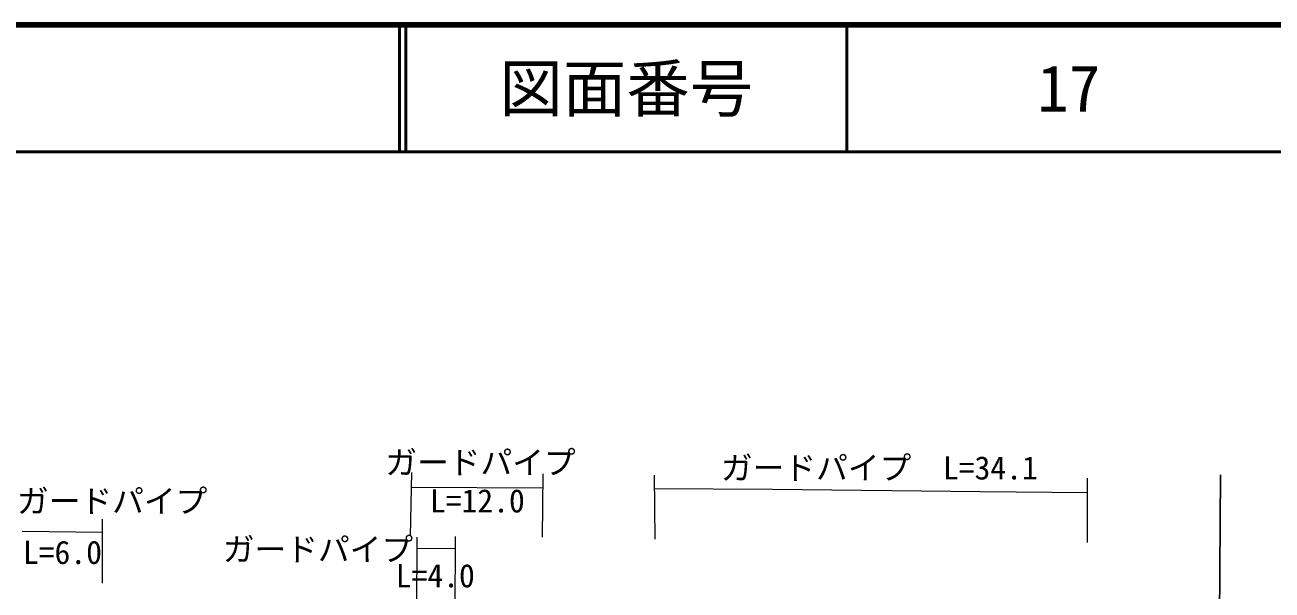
# Model space of a CAD drawing. Units: millimetres at full size, sheet at 1:1000; details may follow other scales. Extents: x 40000 to 54727036, y -209802000 to 380000.
# Drawn here: x 479224 to 577520, y 335440 to 380000 of the extents above; entities that cross this region are included whole.
import ezdxf
from ezdxf.enums import TextEntityAlignment as Align

# ---------------------------------------------------------------- set-up
doc = ezdxf.new("R2010")
doc.units = ezdxf.units.MM
doc.header["$LTSCALE"] = 1000
for name, color, linetype, lineweight in [('M-BMK-OTRS', 5, 'Continuous', 25), ('M-STR-HTXT', 7, 'Continuous', 13), ('M-TTL', 2, 'Continuous', 140), ('M-TTL-LINE', 7, 'Continuous', 50)]:
    doc.layers.add(name, color=color, linetype=linetype, lineweight=lineweight)
doc.layers.add('M-TTL-TXT', color=7, linetype='Continuous')
doc.styles.add('ＭＳ ゴシック', font='')
doc.styles.get('ＭＳ ゴシック').set_extended_font_data('MS Gothic')

msp = doc.modelspace()

# ---------------------------------------------------------------- linework, layer by layer
at = {"layer": 'M-BMK-OTRS'}
msp.add_line((572877, 273837), (573465, 344529), dxfattribs=at)
at = {"layer": 'M-STR-HTXT'}
for p, q in [((509680, 344705), (509588, 339689)), ((520042, 344606), (519999, 339617)), ((528806, 344510), (528866, 339464)), ((562936, 344266), (562936, 339183)), ((509659, 343545), (520032, 343491)), ((485310, 341035), (485310, 335975)), ((478997, 340074), (485310, 339994)), ((510103, 339613), (510093, 333685)), ((513145, 333668), (513154, 339674)), ((510102, 338743), (513153, 338727))]:
    msp.add_line(p, q, dxfattribs=at)
msp.add_lwpolyline([(528819, 343448), (538151, 343404), (554527, 343202), (562936, 343130)], dxfattribs=at)
at = {"layer": 'M-TTL'}
msp.add_line((680000, 380000), (40000, 380000), dxfattribs=at)
at = {"layer": 'M-TTL-LINE'}
for p, q in [((508747, 380000), (508747, 370000)), ((509247, 380000), (509247, 370000)), ((543997, 380000), (543997, 370000)), ((40000, 370000), (680000, 370000))]:
    msp.add_line(p, q, dxfattribs=at)

# ---------------------------------------------------------------- texts
at = {"layer": 'M-STR-HTXT', "style": 'ＭＳ ゴシック'}
for s, p in [('ガードパイプ', (507631, 344037)), ('ガードパイプ  L=34.1', (534080, 343610)), ('ガードパイプ', (478598, 340992)), ('L=12.0', (511140, 341010)), ('L=6.0', (479061, 336950)), ('ガードパイプ', (494819, 337188)), ('L=4.0', (508448, 335106))]:
    msp.add_text(s, height=1833, dxfattribs=at).set_placement(p, align=Align.BOTTOM_LEFT)
at = {"layer": 'M-TTL-TXT', "style": 'ＭＳ ゴシック'}
for s, p in [('図面番号', (526622, 375000)), ('17', (561497, 375000))]:
    msp.add_text(s, height=3666, dxfattribs=at).set_placement(p, align=Align.MIDDLE_CENTER)

doc.saveas('drawing.dxf')
